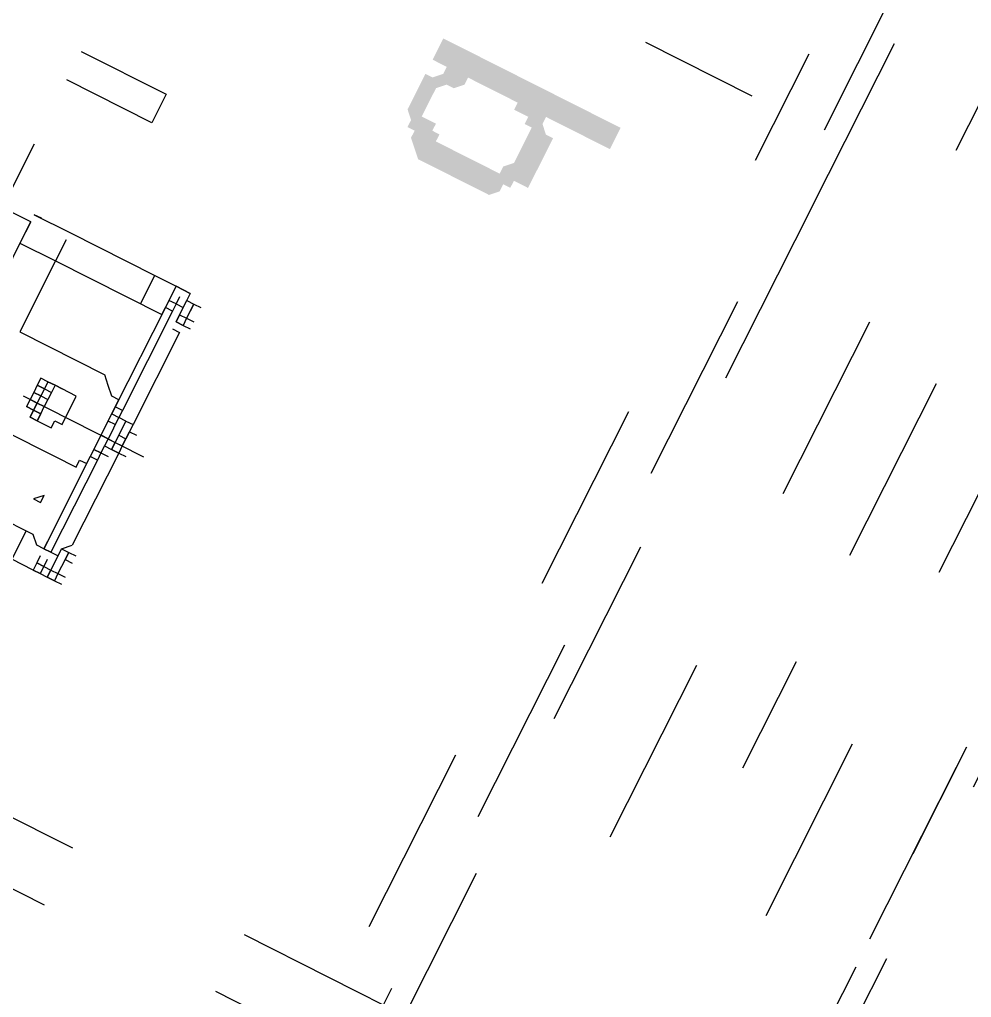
# Model space of a CAD drawing. Header units: metres. Extents: x 0 to 547597, y 0 to 1844684.
# Drawn here: x 543420.474 to 543420.969, y 1844512.919 to 1844513.428 of the extents above; entities that cross this region are included whole.
import ezdxf

# ---------------------------------------------------------------- set-up
doc = ezdxf.new("R2010")
doc.units = ezdxf.units.M
doc.linetypes.add('DASHED', pattern=[0.75, 0.5, -0.25])
doc.layers.add('5_Thep', color=4, linetype='Continuous')
doc.layers.add('TB220kVtuonglai', color=8, linetype='DASHED')

# ---------------------------------------------------------------- blocks, each defined once
blk = doc.blocks.new('MBA220-MB')
for points in [[(111.59, -206.65), (99.19, -206.65), (99.19, -309.97), (111.59, -309.97), (111.59, -301.71), (123.99, -301.71), (119.86, -297.57), (119.86, -293.44), (115.72, -289.31), (111.59, -289.31), (111.59, -260.38), (115.72, -260.38), (115.72, -252.11), (119.86, -252.11), (119.86, -247.98), (123.99, -247.98), (128.12, -247.98), (111.59, -243.84)], [(132.25, -235.58), (128.12, -235.58), (123.99, -235.58), (119.86, -235.58), (119.86, -239.71), (115.72, -243.84), (111.59, -243.84), (128.12, -247.98), (140.52, -247.98), (144.65, -252.11), (148.79, -252.11), (148.79, -260.38), (148.79, -264.51), (148.79, -272.77), (148.79, -281.04), (148.79, -285.17), (148.79, -289.31), (144.65, -289.31), (144.65, -293.44), (140.52, -293.44), (140.52, -297.57), (140.52, -301.71), (128.12, -301.71), (111.59, -301.71), (115.72, -301.71), (119.86, -305.84), (119.86, -309.97), (128.12, -309.97), (132.25, -309.97), (136.39, -309.97), (140.52, -309.97), (144.65, -305.84), (148.79, -305.84), (148.79, -301.71), (152.92, -301.71), (157.05, -297.57), (161.18, -293.44), (161.18, -289.31), (161.18, -285.17), (161.18, -268.64), (161.18, -260.38), (161.18, -252.11), (157.05, -247.98), (152.92, -247.98), (152.92, -243.84), (148.79, -243.84), (148.79, -239.71), (148.79, -235.58), (144.65, -235.58), (140.52, -235.58), (136.39, -235.58)], [(123.99, -301.71), (111.59, -301.71), (128.12, -301.71)]]:
    blk.add_hatch(color=1).paths.add_polyline_path(points)
at = {"color": 1}
for points in [[(53.73, 289.31), (53.73, -90.92)], [(1322.54, 111.59), (66.13, 111.59)], [(417.43, 99.19), (289.31, 99.19)], [(305.84, 99.19), (367.83, 99.19)], [(433.96, 99.19), (814.19, 99.19)], [(1830.9, 45.46), (-872.05, 45.46)], [(1830.9, 45.46), (-872.05, 45.46)], [(243.84, 0), (-136.39, 0)], [(367.83, 0), (305.84, 0)], [(814.19, 0), (433.96, 0)], [(1830.9, -45.46), (-863.79, -45.46)], [(1830.9, -45.46), (-863.79, -45.46)], [(562.08, -392.63), (562.08, -57.86)], [(595.14, -392.63), (595.14, -57.86)], [(90.92, -99.19), (-4.13, -99.19)], [(90.92, -99.19), (227.31, -99.19)], [(289.31, -99.19), (417.43, -99.19)], [(479.42, -99.19), (607.54, -99.19)], [(-1847.43, -111.59), (1731.71, -111.59)], [(82.66, -136.39), (20.66, -136.39)], [(529.02, -136.39), (148.79, -136.39)], [(53.73, -152.92), (53.73, -214.91)], [(363.7, -421.56), (363.7, -351.3)], [(281.04, -363.7), (281.04, -359.57)], [(281.04, -363.7), (281.04, -359.57)], [(289.31, -363.7), (289.31, -359.57)], [(293.44, -363.7), (293.44, -359.57)], [(355.43, -363.7), (355.43, -359.57)], [(367.83, -363.7), (367.83, -359.57)], [(367.83, -363.7), (367.83, -359.57)], [(425.69, -363.7), (425.69, -359.57)], [(425.69, -363.7), (425.69, -359.57)], [(429.83, -363.7), (429.83, -359.57)], [(438.09, -363.7), (438.09, -359.57)], [(442.23, -363.7), (442.23, -359.57)], [(281.04, -367.83), (281.04, -363.7)], [(285.17, -367.83), (281.04, -367.83), (281.04, -363.7), (285.17, -363.7)], [(285.17, -363.7), (281.04, -363.7)], [(285.17, -363.7), (289.31, -363.7)], [(285.17, -363.7), (289.31, -363.7)], [(289.31, -367.83), (289.31, -367.83), (289.31, -363.7), (293.44, -363.7), (293.44, -367.83), (289.31, -367.83)], [(293.44, -367.83), (293.44, -363.7)], [(297.57, -367.83), (297.57, -363.7)], [(297.57, -367.83), (297.57, -363.7)], [(297.57, -367.83), (297.57, -363.7)], [(297.57, -363.7), (351.3, -363.7)], [(355.43, -363.7), (351.3, -363.7)], [(355.43, -367.83), (351.3, -367.83), (351.3, -363.7), (355.43, -363.7)], [(355.43, -363.7), (359.57, -363.7)], [(363.7, -363.7), (355.43, -363.7)], [(363.7, -367.83), (359.57, -367.83), (359.57, -363.7), (363.7, -363.7)], [(363.7, -363.7), (363.7, -363.7)], [(363.7, -363.7), (363.7, -363.7), (367.83, -363.7)], [(363.7, -363.7), (363.7, -363.7)], [(367.83, -367.83), (363.7, -367.83), (363.7, -363.7)], [(367.83, -367.83), (367.83, -363.7)], [(367.83, -363.7), (367.83, -363.7)], [(367.83, -363.7), (367.83, -367.83)], [(367.83, -363.7), (421.56, -363.7)], [(425.69, -367.83), (421.56, -363.7)], [(425.69, -367.83), (425.69, -363.7)], [(433.96, -367.83), (425.69, -367.83), (425.69, -363.7), (429.83, -363.7), (433.96, -363.7)], [(429.83, -363.7), (425.69, -363.7), (433.96, -363.7)], [(433.96, -363.7), (438.09, -363.7)], [(433.96, -363.7), (438.09, -363.7)], [(438.09, -367.83), (438.09, -367.83), (438.09, -363.7), (438.09, -363.7), (442.23, -363.7), (442.23, -367.83), (438.09, -367.83)], [(442.23, -367.83), (442.23, -363.7)], [(276.91, -367.83), (276.91, -371.97)], [(276.91, -371.97), (276.91, -367.83)], [(276.91, -367.83), (289.31, -367.83)], [(276.91, -371.97), (276.91, -367.83)], [(289.31, -367.83), (285.17, -367.83)], [(285.17, -371.97), (285.17, -367.83)], [(289.31, -367.83), (293.44, -367.83)], [(351.3, -367.83), (351.3, -371.97)], [(355.43, -367.83), (351.3, -367.83)], [(351.3, -367.83), (363.7, -367.83)], [(359.57, -367.83), (355.43, -367.83)], [(363.7, -367.83), (367.83, -367.83)], [(363.7, -367.83), (363.7, -367.83)], [(363.7, -371.97), (363.7, -367.83)], [(367.83, -371.97), (367.83, -367.83)], [(371.97, -371.97), (371.97, -367.83)], [(429.83, -367.83), (425.69, -367.83)], [(425.69, -367.83), (438.09, -367.83)], [(429.83, -371.97), (429.83, -367.83)], [(438.09, -367.83), (433.96, -367.83)], [(438.09, -367.83), (442.23, -367.83)], [(438.09, -371.97), (438.09, -367.83)], [(442.23, -371.97), (442.23, -367.83)], [(442.23, -371.97), (442.23, -367.83)], [(442.23, -371.97), (442.23, -367.83)], [(276.91, -371.97), (276.91, -376.1)], [(276.91, -376.1), (276.91, -371.97)], [(293.44, -388.5), (276.91, -388.5), (276.91, -376.1)], [(276.91, -376.1), (285.17, -376.1)], [(281.04, -371.97), (285.17, -371.97)], [(285.17, -371.97), (285.17, -376.1), (289.31, -376.1)], [(285.17, -371.97), (289.31, -371.97)], [(285.17, -371.97), (285.17, -376.1)], [(289.31, -371.97), (289.31, -376.1), (347.17, -376.1)], [(289.31, -371.97), (347.17, -371.97)], [(293.44, -438.09), (293.44, -376.1), (289.31, -376.1), (289.31, -376.1), (347.17, -376.1)], [(351.3, -376.1), (347.17, -376.1), (343.03, -376.1), (343.03, -380.23), (338.9, -384.36), (338.9, -384.36), (334.77, -388.5)], [(347.17, -371.97), (347.17, -376.1), (351.3, -376.1)], [(347.17, -371.97), (351.3, -371.97)], [(351.3, -376.1), (351.3, -371.97)], [(351.3, -371.97), (355.43, -371.97)], [(371.97, -376.1), (351.3, -376.1)], [(355.43, -371.97), (355.43, -376.1)], [(355.43, -371.97), (359.57, -371.97)], [(359.57, -371.97), (363.7, -371.97)], [(363.7, -371.97), (363.7, -371.97)], [(363.7, -371.97), (363.7, -376.1)], [(363.7, -371.97), (371.97, -371.97)], [(363.7, -376.1), (363.7, -376.1)], [(371.97, -371.97), (371.97, -376.1)], [(371.97, -376.1), (371.97, -371.97)], [(371.97, -371.97), (376.1, -371.97)], [(371.97, -376.1), (376.1, -376.1)], [(384.36, -388.5), (384.36, -384.36), (384.36, -384.36), (384.36, -380.23), (380.23, -380.23), (380.23, -376.1), (371.97, -376.1), (371.97, -376.1), (371.97, -376.1)], [(376.1, -371.97), (376.1, -376.1)], [(376.1, -371.97), (429.83, -371.97)], [(376.1, -376.1), (429.83, -376.1)], [(376.1, -376.1), (429.83, -376.1)], [(425.69, -376.1), (429.83, -376.1), (425.69, -376.1), (429.83, -376.1), (425.69, -376.1), (429.83, -376.1)], [(429.83, -376.1), (425.69, -376.1), (429.83, -376.1), (425.69, -376.1), (429.83, -376.1)], [(425.69, -376.1), (425.69, -376.1), (425.69, -376.1), (425.69, -376.1), (425.69, -376.1), (425.69, -376.1), (425.69, -376.1), (425.69, -376.1), (425.69, -376.1)], [(429.83, -376.1), (429.83, -380.23), (425.69, -384.36), (425.69, -438.09)], [(429.83, -371.97), (429.83, -376.1)], [(429.83, -376.1), (429.83, -371.97)], [(433.96, -371.97), (438.09, -371.97)], [(433.96, -376.1), (438.09, -376.1)], [(438.09, -371.97), (438.09, -376.1)], [(438.09, -371.97), (438.09, -376.1)], [(438.09, -371.97), (442.23, -371.97)], [(438.09, -376.1), (438.09, -371.97)], [(438.09, -376.1), (442.23, -376.1)], [(442.23, -376.1), (442.23, -371.97)], [(442.23, -371.97), (442.23, -376.1)], [(442.23, -376.1), (442.23, -371.97)], [(442.23, -376.1), (442.23, -388.5)], [(276.91, -438.09), (276.91, -388.5)], [(293.44, -458.76), (293.44, -438.09), (334.77, -438.09), (334.77, -388.5)], [(384.36, -438.09), (384.36, -388.5)], [(409.16, -392.63), (409.16, -388.5), (405.03, -388.5), (409.16, -392.63), (409.16, -388.5)], [(425.69, -388.5), (442.23, -388.5)], [(371.97, -409.16), (371.97, -400.9), (367.83, -400.9), (367.83, -396.76), (351.3, -396.76), (351.3, -405.03), (351.3, -405.03), (351.3, -409.16), (351.3, -413.29), (351.3, -417.43), (355.43, -417.43), (359.57, -417.43), (363.7, -417.43), (363.7, -417.43), (367.83, -417.43), (367.83, -413.29), (371.97, -413.29), (371.97, -409.16)], [(351.3, -409.16), (351.3, -405.03)], [(351.3, -409.16), (351.3, -405.03)], [(363.7, -409.16), (363.7, -405.03)], [(363.7, -409.16), (363.7, -405.03)], [(351.3, -409.16), (351.3, -409.16)], [(351.3, -409.16), (351.3, -409.16)], [(351.3, -409.16), (351.3, -413.29)], [(351.3, -409.16), (351.3, -409.16)], [(351.3, -409.16), (351.3, -409.16)], [(351.3, -409.16), (351.3, -409.16)], [(351.3, -413.29), (351.3, -409.16)], [(351.3, -409.16), (355.43, -409.16)], [(351.3, -409.16), (351.3, -409.16)], [(351.3, -413.29), (351.3, -409.16)], [(351.3, -409.16), (351.3, -409.16)], [(351.3, -409.16), (351.3, -409.16), (351.3, -409.16), (351.3, -409.16), (351.3, -409.16)], [(355.43, -409.16), (355.43, -409.16)], [(355.43, -413.29), (355.43, -409.16)], [(355.43, -413.29), (355.43, -409.16)], [(355.43, -409.16), (355.43, -409.16)], [(355.43, -413.29), (355.43, -409.16)], [(355.43, -413.29), (355.43, -409.16)], [(355.43, -409.16), (359.57, -409.16)], [(355.43, -409.16), (355.43, -409.16)], [(355.43, -413.29), (355.43, -409.16)], [(355.43, -413.29), (355.43, -409.16)], [(355.43, -409.16), (355.43, -409.16)], [(355.43, -409.16), (355.43, -409.16)], [(355.43, -413.29), (355.43, -409.16)], [(355.43, -413.29), (355.43, -409.16)], [(355.43, -409.16), (355.43, -409.16)], [(355.43, -413.29), (355.43, -409.16)], [(359.57, -409.16), (359.57, -409.16)], [(359.57, -409.16), (359.57, -409.16)], [(363.7, -413.29), (359.57, -413.29), (359.57, -409.16), (363.7, -409.16)], [(359.57, -409.16), (363.7, -409.16)], [(359.57, -413.29), (359.57, -409.16)], [(359.57, -409.16), (359.57, -409.16), (359.57, -409.16), (359.57, -409.16), (359.57, -409.16)], [(359.57, -409.16), (363.7, -409.16)], [(359.57, -409.16), (363.7, -409.16)], [(367.83, -409.16), (363.7, -409.16)], [(363.7, -409.16), (363.7, -409.16)], [(363.7, -409.16), (363.7, -409.16)], [(363.7, -413.29), (363.7, -409.16)], [(363.7, -413.29), (363.7, -409.16)], [(363.7, -413.29), (363.7, -409.16)], [(363.7, -413.29), (363.7, -409.16)], [(363.7, -413.29), (363.7, -409.16)], [(363.7, -413.29), (363.7, -409.16)], [(363.7, -409.16), (363.7, -409.16)], [(363.7, -409.16), (363.7, -409.16), (363.7, -413.29), (363.7, -413.29)], [(363.7, -413.29), (363.7, -409.16)], [(363.7, -413.29), (363.7, -409.16)], [(363.7, -413.29), (363.7, -409.16)], [(363.7, -413.29), (363.7, -409.16)], [(363.7, -409.16), (363.7, -409.16)], [(363.7, -409.16), (363.7, -409.16)], [(363.7, -409.16), (363.7, -409.16)], [(363.7, -409.16), (363.7, -409.16)], [(367.83, -409.16), (367.83, -413.29), (363.7, -413.29)], [(363.7, -409.16), (363.7, -409.16)], [(363.7, -413.29), (363.7, -409.16)], [(363.7, -409.16), (363.7, -409.16)], [(363.7, -409.16), (363.7, -409.16), (363.7, -409.16)], [(363.7, -409.16), (363.7, -409.16)], [(367.83, -409.16), (367.83, -409.16)], [(367.83, -413.29), (367.83, -409.16)], [(367.83, -413.29), (367.83, -409.16)], [(367.83, -413.29), (367.83, -409.16)], [(367.83, -409.16), (367.83, -409.16)], [(367.83, -409.16), (371.97, -409.16), (367.83, -409.16), (371.97, -409.16), (367.83, -409.16), (371.97, -409.16), (371.97, -413.29), (367.83, -413.29), (371.97, -413.29), (367.83, -413.29), (371.97, -413.29)], [(367.83, -413.29), (367.83, -409.16)], [(367.83, -413.29), (367.83, -409.16)], [(367.83, -413.29), (367.83, -409.16)], [(367.83, -409.16), (367.83, -409.16)], [(367.83, -409.16), (367.83, -409.16)], [(371.97, -409.16), (367.83, -409.16), (371.97, -409.16)], [(367.83, -409.16), (367.83, -409.16)], [(367.83, -409.16), (367.83, -409.16)], [(367.83, -413.29), (367.83, -409.16)], [(367.83, -413.29), (367.83, -409.16)], [(371.97, -409.16), (371.97, -409.16)], [(371.97, -409.16), (371.97, -409.16), (371.97, -409.16), (371.97, -409.16), (371.97, -409.16)], [(351.3, -413.29), (355.43, -413.29), (355.43, -417.43), (355.43, -413.29), (355.43, -417.43)], [(355.43, -413.29), (355.43, -417.43), (355.43, -413.29), (355.43, -417.43)], [(355.43, -417.43), (355.43, -413.29), (355.43, -417.43)], [(355.43, -413.29), (359.57, -413.29), (359.57, -417.43), (359.57, -413.29), (359.57, -417.43)], [(355.43, -417.43), (355.43, -413.29), (355.43, -417.43), (355.43, -413.29)], [(359.57, -417.43), (359.57, -413.29), (359.57, -417.43)], [(359.57, -413.29), (363.7, -413.29)], [(359.57, -413.29), (363.7, -413.29)], [(359.57, -417.43), (359.57, -413.29)], [(359.57, -413.29), (363.7, -413.29)], [(367.83, -413.29), (363.7, -413.29)], [(363.7, -413.29), (367.83, -413.29)], [(363.7, -413.29), (363.7, -413.29), (363.7, -417.43), (363.7, -413.29)], [(363.7, -417.43), (363.7, -413.29)], [(363.7, -417.43), (363.7, -413.29), (363.7, -417.43), (363.7, -413.29)], [(367.83, -413.29), (367.83, -417.43), (367.83, -413.29)], [(367.83, -417.43), (367.83, -413.29), (367.83, -417.43)], [(367.83, -413.29), (367.83, -417.43), (367.83, -413.29), (367.83, -417.43)], [(367.83, -413.29), (367.83, -417.43), (367.83, -413.29), (367.83, -417.43)], [(371.97, -413.29), (367.83, -413.29)], [(359.57, -417.43), (359.57, -417.43), (359.57, -417.43)], [(363.7, -417.43), (363.7, -417.43), (363.7, -417.43)], [(190.12, -475.29), (190.12, -425.69), (206.65, -425.69)], [(206.65, -425.69), (206.65, -475.29)], [(276.91, -458.76), (276.91, -438.09)], [(281.04, -438.09), (293.44, -438.09)], [(276.91, -454.62), (276.91, -458.76), (276.91, -454.62), (276.91, -458.76)], [(281.04, -458.76), (293.44, -458.76)], [(343.03, -458.76), (281.04, -458.76), (281.04, -471.16), (343.03, -471.16)], [(289.31, -458.76), (293.44, -458.76), (293.44, -458.76), (297.57, -458.76), (297.57, -458.76), (297.57, -458.76), (297.57, -458.76)], [(293.44, -458.76), (343.03, -458.76)], [(743.93, -996.04), (743.93, -475.29), (-822.46, -475.29), (-822.46, -996.04), (743.93, -996.04)], [(743.93, -996.04), (743.93, -475.29), (-822.46, -475.29), (-822.46, -996.04), (743.93, -996.04)]]:
    blk.add_lwpolyline(points, dxfattribs=at)
blk = doc.blocks.new('mb moiTQK')
at = {"layer": 'TB220kVtuonglai', "ltscale": 3000, "xscale": 0.001, "yscale": 0.001, "zscale": 0.001}
blk.add_blockref('MBA220-MB', (-20.05166, -82.51016), dxfattribs=at)
blk = doc.blocks.new('ACAD-DinhViTuyenDz220kV')
blk.add_circle((543470.18793, 1844560.06958), 117.55145)
at = {"layer": '5_Thep', "rotation": 243.2403583287449}
blk.add_blockref('mb moiTQK', (543485.661, 1844458.313), dxfattribs=at)

msp = doc.modelspace()

# ---------------------------------------------------------------- block references
msp.add_blockref('ACAD-DinhViTuyenDz220kV', (0, 0))

doc.saveas('drawing.dxf')
